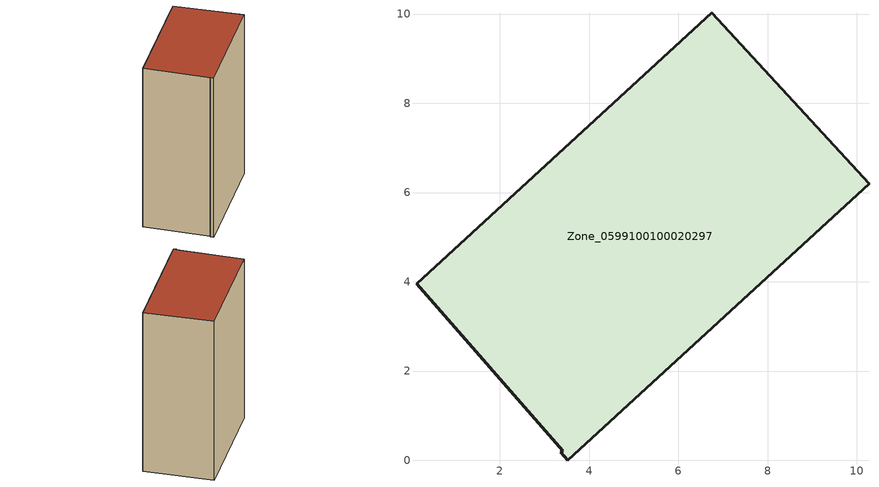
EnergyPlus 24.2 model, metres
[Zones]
Zone_0599100100020297
 floor ground (C_G): 3.36,0.18 3.4,0.22 0.13,3.96 6.75,10.03 10.27,6.2 3.52,0 z3.33
 wall outside (C_F): 10.27,6.2 6.75,10.03 0.13,3.96 3.4,0.22 3.36,0.18 3.52,0 10.27,6.2 z3.33:16.37
 roof outside (C_R): 3.4,0.22 3.36,0.18 3.52,0 10.27,6.2 6.75,10.03 0.13,3.96 z16.37
[BUILDING]
Pand.0599100100020297: North Axis=0; Terrain=City; Loads Convergence Tolerance Value=0.04; Temperature Convergence Tolerance Value=0.4; Solar Distribution=FullExterior; Maximum Number of Warmup Days=25; Minimum Number of Warmup Days=1
[Site:Location]
Rotterdam.The.Hague.AP_ZH_NLD Design_Conditions: Latitude=51.96; Longitude=4.45; Time Zone=1; Elevation=-4.5
[SITE:GROUNDTEMPERATURE:BUILDINGSURFACE]
18, 18, 18, 18, 18, 18, 18, 18, 18, 18, 18, 18
[MATERIAL] Thermal Absorptance=0.9; Solar Absorptance=0.7; Visible Absorptance=0.7
Name | Roughness | Thickness | Conductivity | Density | Specific Heat
G.TI.2015-2018 | MediumSmooth | 0.15 | 0.0428571 | 540 | 1210
F.TI.2015-2018 | Rough | 0.3 | 0.0666667 | 1920 | 840
R.TI.2015-2018 | MediumRough | 0.2 | 0.0333333 | 1500 | 1000
[CONSTRUCTION]
C_G: G.TI.2015-2018
C_F: F.TI.2015-2018
C_R: R.TI.2015-2018
[ZONE]
Zone_0599100100020297: Type=1; Multiplier=1; Ceiling Height=Autocalculate; Volume=Autocalculate; Floor Area=autocalculate; Part of Total Floor Area=Yes
[ZONEINFILTRATION:DESIGNFLOWRATE]
Infil_Zone_0599100100020297: Zone or ZoneList or Space or SpaceList=Zone_0599100100020297; Schedule=AlwaysOn; Design Flow Rate Calculation Method=Flow/Area; Flow Rate per Floor Area=0.0015; Constant Term Coefficient=1; Temperature Term Coefficient=0; Velocity Term Coefficient=0; Velocity Squared Term Coefficient=0
[HVACTEMPLATE:ZONE:IDEALLOADSAIRSYSTEM]
Zone_0599100100020297: Maximum Heating Supply Air Temperature=50; Minimum Cooling Supply Air Temperature=13; Maximum Heating Supply Air Humidity Ratio=0.0156; Minimum Cooling Supply Air Humidity Ratio=0.0077; Heating Limit=NoLimit; Cooling Limit=NoLimit; Dehumidification Control Type=ConstantSensibleHeatRatio; Cooling Sensible Heat Ratio=0.7; Dehumidification Setpoint=60; Humidification Control Type=None; Humidification Setpoint=30; Outdoor Air Method=None; Outdoor Air Flow Rate per Person=0.00944; Outdoor Air Flow Rate per Zone Floor Area=0; Outdoor Air Flow Rate per Zone=0; Demand Controlled Ventilation Type=None; Outdoor Air Economizer Type=NoEconomizer; Heat Recovery Type=None; Sensible Heat Recovery Effectiveness=0.7; Latent Heat Recovery Effectiveness=0.65
[ZONECONTROL:THERMOSTAT]
ThermostatControl_Zone_0599100100020297: Zone or ZoneList=Zone_0599100100020297; Control Type Schedule=DualSetpointControlType; Control 1=Thermostat_Zone_0599100100020297; Temperature Difference Between Cutout And Setpoint=0
[THERMOSTATSETPOINT:DUALSETPOINT]
Thermostat_Zone_0599100100020297: Heating Setpoint Temperature Schedule=HeatingSetpoint_Zone_0599100100020297; Cooling Setpoint Temperature Schedule=CoolingSetpoint_Zone_0599100100020297
[SCHEDULE:COMPACT]
HeatingSetpoint_Zone_0599100100020297: Through: 12/31, For: AllDays, Until: 24:00, 21
CoolingSetpoint_Zone_0599100100020297: Through: 12/31, For: AllDays, Until: 24:00, 24
DualSetpointControlType: Through: 12/31, For: AllDays, Until: 24:00, 4
AlwaysOn: Through: 12/31, For: AllDays, Until: 24:00, 1
